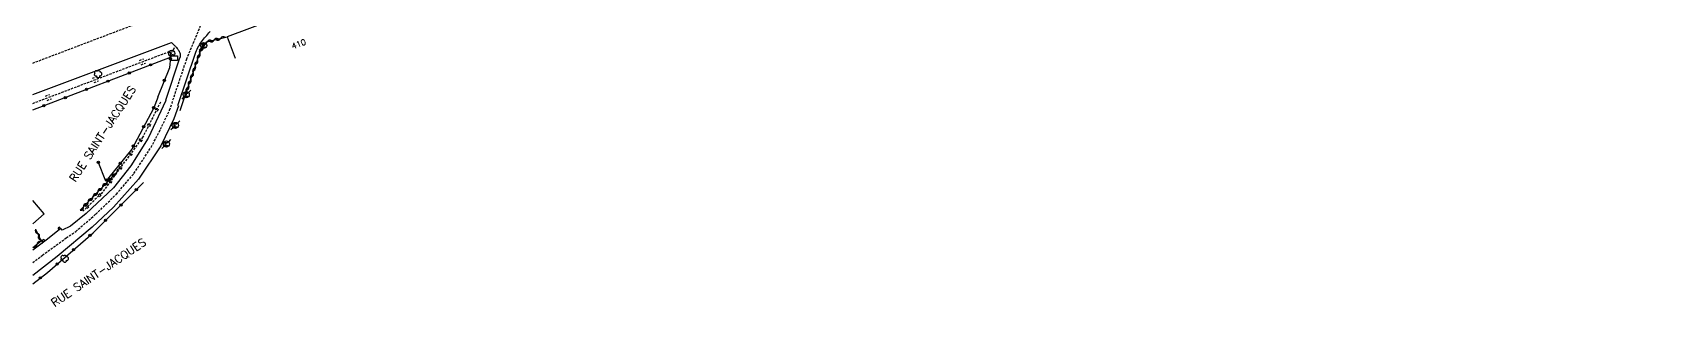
# Model space of a CAD drawing. Header units: millimetres. Extents: x 113000 to 114000, y 148263 to 149000.
# Drawn here: x 113000 to 113357.2, y 148477.5 to 148537.4 of the extents above; entities that cross this region are included whole.
import ezdxf
from ezdxf.enums import TextEntityAlignment as Align

# ---------------------------------------------------------------- set-up
doc = ezdxf.new("R2010")
doc.units = ezdxf.units.MM
doc.linetypes.add('DASHED', pattern=[0.75, 0.5, -0.25])
doc.layers.get('0').update_dxf_attribs({"linetype": 'CONTINUOUS'})
for name, color, linetype in [('W0001', 6, 'DASHED'), ('W0008', 7, 'CONTINUOUS'), ('W0100', 7, 'CONTINUOUS'), ('W0112', 1, 'DASHED'), ('W0220', 5, 'DASHED'), ('W0300', 7, 'CONTINUOUS'), ('W0310', 3, 'CONTINUOUS'), ('W0322', 7, 'CONTINUOUS'), ('W0471', 7, 'CONTINUOUS'), ('W0989', 7, 'CONTINUOUS'), ('W0991', 7, 'CONTINUOUS'), ('W1471', 7, 'CONTINUOUS')]:
    doc.layers.add(name, color=color, linetype=linetype)
doc.styles.get("Standard").update_dxf_attribs({"font": 'romans.shx', "width": 0.85})

# ---------------------------------------------------------------- blocks, each defined once
blk = doc.blocks.new('t322o')
at = {"color": 0, "linetype": 'Continuous'}
for radius in [0.25, 0.15]:
    blk.add_circle((0, 0), radius, dxfattribs=at)
blk = doc.blocks.new('t310o')
at = {"color": 0, "linetype": 'Continuous'}
for centre, start, end in [((-0.5, 0.38), 216.8699, 323.1304), ((0.5, -0.37), 36.8699, 143.1303)]:
    blk.add_arc(centre, 0.625, start, end, dxfattribs=at)
blk = doc.blocks.new('T300')
for p, q in [((-0.8, 0.51), (-0.86, 0.34)), ((-0.86, 0.34), (-0.86, 0.17)), ((-0.86, 0.17), (-0.74, 0.06)), ((-0.69, 0.63), (-0.8, 0.51)), ((-0.8, -0.06), (-0.74, 0.06)), ((-0.74, 0.06), (-0.69, 0.11)), ((-0.57, 0.69), (-0.69, 0.63)), ((-0.46, 0.69), (-0.57, 0.69)), ((-0.29, 0.63), (-0.46, 0.69)), ((-0.29, 0.63), (-0.17, 0.74)), ((-0.23, 0.57), (-0.29, 0.63)), ((-0.17, 0.74), (-0.06, 0.8)), ((-0.06, 0.8), (0.06, 0.8)), ((0.06, 0.8), (0.23, 0.74)), ((0.23, 0.74), (0.34, 0.63)), ((0.34, 0.63), (0.4, 0.51)), ((0.46, 0.46), (0.34, 0.46)), ((0.4, 0.51), (0.4, 0.46)), ((0.57, 0.4), (0.46, 0.46)), ((0.57, 0.4), (0.69, 0.29)), ((0.69, 0.29), (0.74, 0.17)), ((0.74, 0.06), (0.69, -0.17)), ((0.74, 0.17), (0.74, 0.06)), ((-0.8, -0.17), (-0.8, -0.06)), ((-0.8, -0.23), (-0.8, -0.17)), ((-0.74, -0.34), (-0.8, -0.23)), ((-0.69, -0.4), (-0.74, -0.34)), ((-0.51, -0.46), (-0.69, -0.4)), ((-0.4, -0.46), (-0.51, -0.46)), ((-0.4, -0.46), (-0.34, -0.46)), ((-0.34, -0.46), (-0.34, -0.4)), ((-0.34, -0.51), (-0.34, -0.46)), ((-0.29, -0.63), (-0.34, -0.51)), ((-0.17, -0.74), (-0.29, -0.63)), ((-0.06, -0.8), (-0.17, -0.74)), ((0.06, -0.8), (-0.06, -0.8)), ((0.17, -0.74), (0.06, -0.8)), ((0.23, -0.69), (0.17, -0.74)), ((0.29, -0.46), (0.23, -0.46)), ((0.29, -0.63), (0.23, -0.69)), ((0.46, -0.4), (0.29, -0.46)), ((0.34, -0.51), (0.29, -0.63)), ((0.34, -0.51), (0.34, -0.46)), ((0.57, -0.34), (0.46, -0.4)), ((0.63, -0.29), (0.57, -0.34)), ((0.69, -0.17), (0.63, -0.29))]:
    blk.add_line(p, q)
blk = doc.blocks.new('T471')
for p, q in [((-0.333334, 0.333334), (-0.333334, -0.333334)), ((-0.333334, 0.333334), (0.333334, 0.333334)), ((-0.333334, 0), (0, 0)), ((0.500001, 0.500001), (1.000002, 1.000002)), ((-0.500001, -0.500001), (-1.000002, -1.000002)), ((-0.333334, -0.333334), (0.333334, -0.333334))]:
    blk.add_line(p, q)
blk.add_ellipse((0, 0), major_axis=(0.471405, 0.471405), ratio=1, start_param=5.4977871438, end_param=11.780972451)
blk = doc.blocks.new('t220o')
at = {"color": 0, "linetype": 'Continuous'}
for p, q in [((-0.25, 0.25), (0.25, 0.25)), ((-0.25, -0.25), (0.25, -0.25))]:
    blk.add_line(p, q, dxfattribs=at)
blk = doc.blocks.new('T1471')
at = {"color": 0, "linetype": 'Continuous', "flags": 128}
blk.add_lwpolyline([(-0.75, -0.5), (-0.75, 0.5), (0.75, 0.5), (0.75, -0.5), (-0.75, -0.5)], dxfattribs=at)

msp = doc.modelspace()

# ---------------------------------------------------------------- linework, layer by layer
at = {"layer": 'W0001'}
for points in [[(113000, 148530.7), (113062.08, 148554.25), (113128.44, 148578.83), (113204.09, 148607.12), (113272.4, 148633.06), (113316.81, 148649.51), (113479.85, 148710.37), (113525.75, 148727.15), (113553.55, 148738.03), (113799.33, 148829.95), (113958.55, 148889.53), (113991.35, 148901.73), (114000, 148904.98)], [(113054.07, 148581.34), (113048.99, 148568.67), (113033.63, 148531.58), (113030.39, 148521.96)], [(113000, 148487.1), (113002.13, 148488.69), (113007.33, 148492.48), (113009.4, 148493.9), (113013.79, 148497.67), (113018.3, 148502.04), (113022.15, 148506.58), (113025.89, 148512.32), (113027.95, 148516.23), (113029.94, 148520.43), (113030.47, 148521.93)]]:
    msp.add_lwpolyline(points, dxfattribs=at)
at = {"layer": 'W0008'}
for points in [[(113000, 148523.86), (113030.35, 148535.19), (113030.49, 148535.06), (113030.63, 148534.92), (113030.78, 148534.79), (113030.92, 148534.65), (113031.06, 148534.51), (113031.19, 148534.37), (113031.32, 148534.23), (113031.46, 148534.08), (113031.59, 148533.92), (113031.71, 148533.75), (113031.71, 148533.75), (113031.81, 148533.59), (113031.92, 148533.44), (113032, 148533.26), (113032.09, 148533.09), (113032.16, 148532.92), (113032.21, 148532.75), (113032.24, 148532.58), (113032.26, 148532.4), (113032.25, 148532.23), (113032.22, 148532.06), (113032.22, 148532.06), (113032.21, 148532.03), (113032.21, 148532), (113032.2, 148531.98), (113032.19, 148531.95), (113032.18, 148531.92), (113032.17, 148531.9), (113032.17, 148531.87), (113032.16, 148531.84), (113032.14, 148531.83), (113032.13, 148531.79), (113032.13, 148531.79), (113029.02, 148522.51)], [(113031.76, 148521.4), (113035.61, 148532.86), (113035.62, 148532.89), (113035.63, 148532.9), (113035.63, 148532.94), (113035.64, 148532.97), (113035.65, 148532.98), (113035.66, 148533.01), (113035.67, 148533.04), (113035.67, 148533.06), (113035.68, 148533.09), (113035.7, 148533.12), (113035.82, 148533.45), (113035.96, 148533.78), (113036.13, 148534.11), (113036.3, 148534.42), (113036.49, 148534.73), (113036.68, 148535.04), (113036.88, 148535.34), (113037.1, 148535.64), (113037.32, 148535.92), (113037.56, 148536.2), (113037.8, 148536.48), (113038.04, 148536.76), (113038.29, 148537.04), (113038.54, 148537.31), (113038.8, 148537.59)], [(113029.09, 148522.49), (113025.27, 148514.29), (113021.45, 148508.23), (113017.65, 148503.41), (113011.71, 148497.79), (113008.28, 148495.05), (113006.46, 148494.16), (113006.12, 148494.57), (113002.98, 148492.01), (113000, 148489.83)], [(113031.9, 148521.35), (113030.87, 148518.54), (113028, 148512.65), (113023.16, 148505.31), (113017.68, 148499.24), (113012.99, 148494.8), (113005.33, 148488.41), (113000, 148484.3)]]:
    msp.add_lwpolyline(points, dxfattribs=at)
at = {"layer": 'W0100'}
for points in [[(113067.55, 148540.51), (113065.8, 148545.19), (113042.53, 148536.47), (113044.28, 148531.79)], [(113000, 148495.57), (113002.53, 148497.77), (113000, 148500.68)]]:
    msp.add_lwpolyline(points, dxfattribs=at)
at = {"layer": 'W0112'}
for p, q in [((113002.47, 148492.14), (113002.15, 148491.89)), ((113002.72, 148491.83), (113002.47, 148492.14)), ((113005.84, 148494.86), (113005.54, 148494.59)), ((113005.81, 148494.29), (113005.54, 148494.59)), ((113006.11, 148494.57), (113005.81, 148494.29)), ((113006.11, 148494.57), (113005.84, 148494.86)), ((113002.4, 148491.58), (113002.15, 148491.89)), ((113002.72, 148491.83), (113002.4, 148491.58))]:
    msp.add_line(p, q, dxfattribs=at)
at = {"layer": 'W0220'}
for points in [[(113000, 148521.89), (113029.71, 148533.17)], [(113023.36, 148531.29), (113024.29, 148531.65)], [(113013.08, 148527.39), (113014.01, 148527.75)], [(113023.71, 148530.36), (113024.65, 148530.72)], [(113013.43, 148526.47), (113014.37, 148526.81)], [(113002.8, 148523.48), (113003.73, 148523.84)], [(113003.15, 148522.56), (113004.09, 148522.9)], [(113027.92, 148522.17), (113024.1, 148514.57), (113015.06, 148502.23), (113010.95, 148498.31)]]:
    msp.add_lwpolyline(points, dxfattribs=at)
at = {"layer": 'W0310'}
msp.add_line((113010.41, 148498.54), (113018.55, 148507.04), dxfattribs=at)
for points in [[(113033.33, 148523.64), (113036.69, 148533.34), (113038.06, 148535.33), (113042.53, 148536.47)], [(113000.6, 148494.39), (113001.82, 148491.78), (113000, 148490.35)]]:
    msp.add_lwpolyline(points, dxfattribs=at)
at = {"layer": 'W0322'}
for points in [[(113000, 148520.45), (113030.16, 148532), (113029.89, 148529.65), (113027.32, 148523.2)], [(113027.35, 148523.19), (113026.38, 148520.81), (113021.65, 148511.88), (113015.96, 148504.88), (113014.31, 148509.13)], [(113032.26, 148520.37), (113033.33, 148523.64)], [(113000, 148482.48), (113003.23, 148484.93), (113013.2, 148493.63), (113024.25, 148504.6)]]:
    msp.add_lwpolyline(points, dxfattribs=at)

# ---------------------------------------------------------------- block references
at = {"layer": 'W0220'}
for p, rotation in [((113027.08, 148520.49), 243.3204027577141), ((113025.4, 148517.14), 243.3204027577141), ((113023.59, 148513.87), 233.7779188368705), ((113021.37, 148510.84), 233.7779188368705), ((113019.16, 148507.82), 233.7779188368705), ((113016.94, 148504.79), 233.7779188368705), ((113011.93, 148499.25), 223.6156715956227), ((113014.65, 148501.83), 223.6156715956227)]:
    msp.add_blockref('t220o', p, dxfattribs=dict(at, rotation=rotation))
at = {"layer": 'W0300'}
for p in [(113014.34, 148528.29), (113007.04, 148487.92)]:
    msp.add_blockref('T300', p, dxfattribs=at)
at = {"layer": 'W0310'}
for p, rotation in [((113037.27, 148534.19), 55.28037963294017), ((113038.17, 148535.35), 14.31946747540874), ((113039.63, 148535.72), 14.31946747540874), ((113041.08, 148536.1), 14.31946747540874), ((113036.04, 148531.48), 70.90387153729388), ((113036.53, 148532.89), 70.90387153729388), ((113034.57, 148527.22), 70.90387153729388), ((113035.06, 148528.64), 70.90387153729388), ((113035.55, 148530.06), 70.90387153729388), ((113033.59, 148524.39), 70.90387153729388), ((113034.08, 148525.81), 70.90387153729388), ((113017.33, 148505.76), 46.21203688446114), ((113018.37, 148506.85), 46.21203688446114), ((113014.22, 148502.51), 46.21203688446114), ((113015.25, 148503.6), 46.21203688446114), ((113016.29, 148504.68), 46.21203688446114), ((113011.1, 148499.27), 46.21203688446114), ((113012.14, 148500.35), 46.21203688446114), ((113013.18, 148501.43), 46.21203688446114), ((113000.94, 148491.08), 218.2118327559674), ((113001.02, 148493.48), 295.0614605514305), ((113001.66, 148492.12), 295.0614605514305)]:
    msp.add_blockref('t310o', p, dxfattribs=dict(at, rotation=rotation))
at = {"layer": 'W0322'}
for p, rotation in [((113030.12, 148531.69), 263.5345345443473), ((113021.11, 148528.53), 20.95199387828198), ((113025.78, 148530.32), 20.95199387828198), ((113011.77, 148524.96), 20.95199387828198), ((113016.44, 148526.75), 20.95199387828198), ((113028.8, 148526.91), 248.2720087105641), ((113002.44, 148521.38), 20.95199387828198), ((113007.11, 148523.17), 20.95199387828198), ((113026.46, 148520.99), 247.8459810089379), ((113024.25, 148516.78), 242.0459430608674), ((113022.02, 148512.59), 242.0459430608674), ((113014.36, 148509), 111.2355027861609), ((113019.16, 148508.81), 230.9701778632597), ((113016.17, 148505.12), 230.9701778632597), ((113022.66, 148503.03), 44.79964349510954), ((113019.29, 148499.68), 44.79964349510954), ((113015.92, 148496.33), 44.79964349510954), ((113012.51, 148493.03), 41.10533260075697), ((113008.93, 148489.91), 41.10533260075697), ((113005.35, 148486.79), 41.10533260075697), ((113001.69, 148483.76), 37.20660759514463)]:
    msp.add_blockref('t322o', p, dxfattribs=dict(at, rotation=rotation))
at = {"layer": 'W0471'}
for p in [(113037.38, 148534.55), (113033.58, 148523.81), (113031.19, 148517.08), (113029.24, 148513.02)]:
    msp.add_blockref('T471', p, dxfattribs=at)
at = {"layer": 'W0471', "rotation": 20.32357832742407}
msp.add_blockref('T471', (113030.39, 148532.84), dxfattribs=at)
at = {"layer": 'W1471'}
msp.add_blockref('T1471', (113030.88, 148531.77), dxfattribs=at)

# ---------------------------------------------------------------- texts
at = {"layer": 'W0989'}
for rotation, p in [(56.9113, (113015.33, 148515.21)), (34.3061, (113014.46, 148484.9))]:
    msp.add_text('RUE SAINT-JACQUES', height=1.75, rotation=rotation, dxfattribs=at).set_placement(p, align=Align.MIDDLE)
at = {"layer": 'W0991'}
msp.add_text('410', height=1.25, rotation=20, dxfattribs=at).set_placement((113058.15, 148534.87), align=Align.MIDDLE)

doc.saveas('drawing.dxf')
